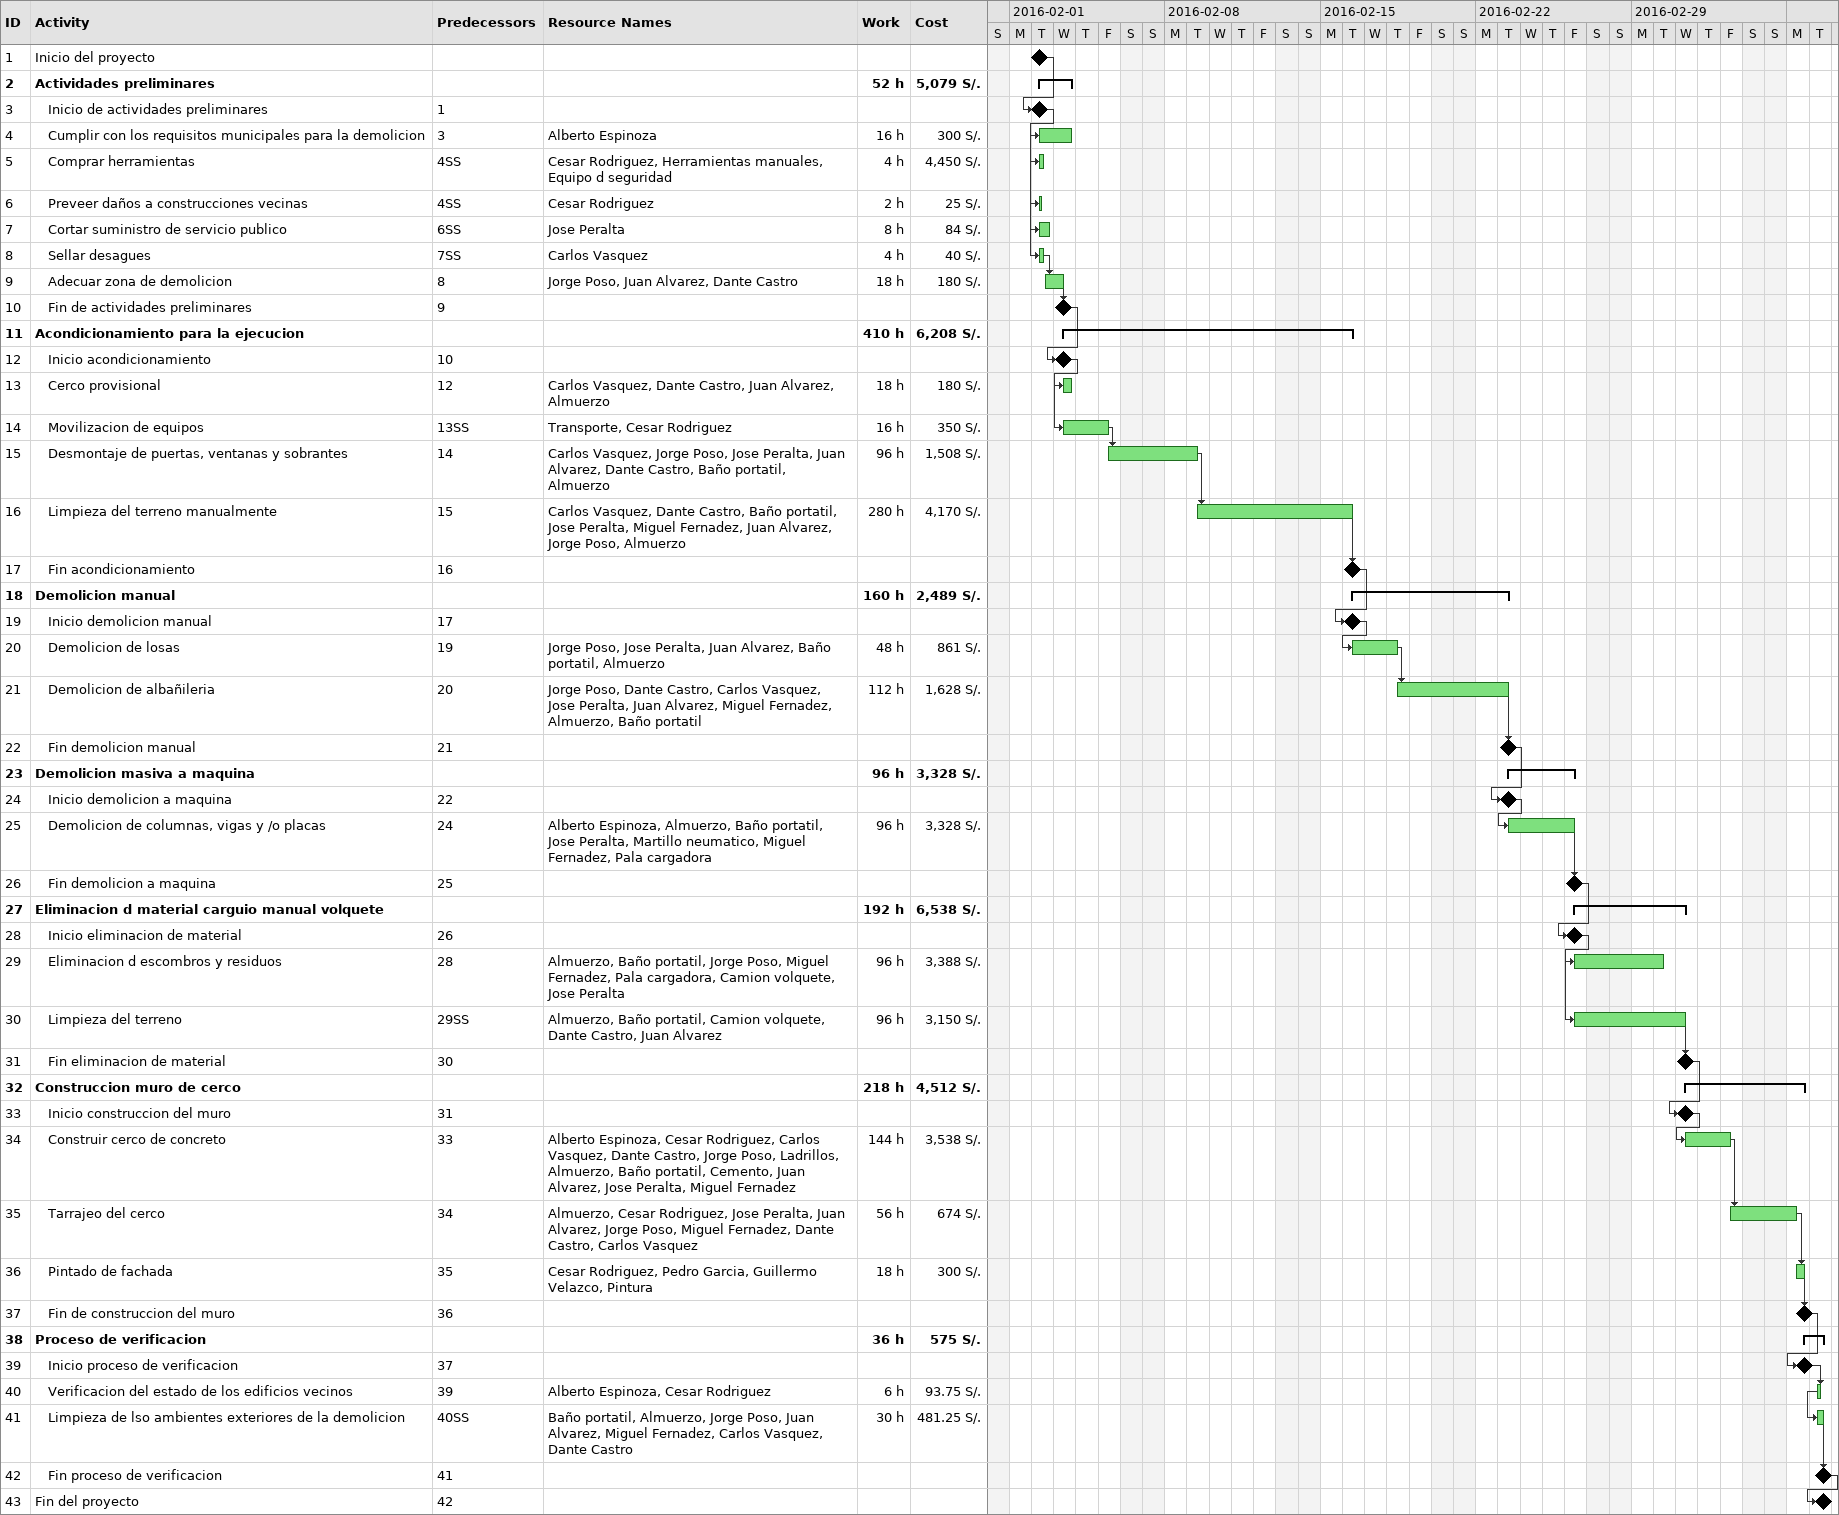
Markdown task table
| ID | Level | Task | Start | Finish | Predecessors | Resources | Work (h) | Cost (S/.) |
|---|---|---|---|---|---|---|---|---|
| 1 | 1 | Inicio del proyecto (milestone) | 2016-02-02 | 2016-02-02 |  |  |  |  |
| 2 | 1 | **Actividades preliminares** | 2016-02-02 | 2016-02-03 |  |  | 52 | 5079 |
| 3 | 2 | Inicio de actividades preliminares (milestone) | 2016-02-02 | 2016-02-02 | 1 |  |  |  |
| 4 | 2 | Cumplir con los requisitos municipales para la demolicion | 2016-02-02 | 2016-02-03 | 3 | Alberto Espinoza | 16 | 300 |
| 5 | 2 | Comprar herramientas | 2016-02-02 | 2016-02-02 | 4SS | Cesar Rodriguez, Herramientas manuales, Equipo d seguridad | 4 | 4450 |
| 6 | 2 | Preveer daños a construcciones vecinas | 2016-02-02 | 2016-02-02 | 4SS | Cesar Rodriguez | 2 | 25 |
| 7 | 2 | Cortar suministro de servicio publico | 2016-02-02 | 2016-02-02 | 6SS | Jose Peralta | 8 | 84 |
| 8 | 2 | Sellar desagues | 2016-02-02 | 2016-02-02 | 7SS | Carlos Vasquez | 4 | 40 |
| 9 | 2 | Adecuar zona de demolicion | 2016-02-02 | 2016-02-03 | 8 | Jorge Poso, Juan Alvarez, Dante Castro | 18 | 180 |
| 10 | 2 | Fin de actividades preliminares (milestone) | 2016-02-03 | 2016-02-03 | 9 |  |  |  |
| 11 | 1 | **Acondicionamiento para la ejecucion** | 2016-02-03 | 2016-02-16 |  |  | 410 | 6208 |
| 12 | 2 | Inicio acondicionamiento (milestone) | 2016-02-03 | 2016-02-03 | 10 |  |  |  |
| 13 | 2 | Cerco provisional | 2016-02-03 | 2016-02-03 | 12 | Carlos Vasquez, Dante Castro, Juan Alvarez, Almuerzo | 18 | 180 |
| 14 | 2 | Movilizacion de equipos | 2016-02-03 | 2016-02-05 | 13SS | Transporte, Cesar Rodriguez | 16 | 350 |
| 15 | 2 | Desmontaje de puertas, ventanas y sobrantes | 2016-02-05 | 2016-02-09 | 14 | Carlos Vasquez, Jorge Poso, Jose Peralta, Juan Alvarez, Dante Castro, Baño portatil, Almuerzo | 96 | 1508 |
| 16 | 2 | Limpieza del terreno manualmente | 2016-02-09 | 2016-02-16 | 15 | Carlos Vasquez, Dante Castro, Baño portatil, Jose Peralta, Miguel Fernadez, Juan Alvarez, Jorge Poso, Almuerzo | 280 | 4170 |
| 17 | 2 | Fin acondicionamiento (milestone) | 2016-02-16 | 2016-02-16 | 16 |  |  |  |
| 18 | 1 | **Demolicion manual** | 2016-02-16 | 2016-02-23 |  |  | 160 | 2489 |
| 19 | 2 | Inicio demolicion manual (milestone) | 2016-02-16 | 2016-02-16 | 17 |  |  |  |
| 20 | 2 | Demolicion de losas | 2016-02-16 | 2016-02-18 | 19 | Jorge Poso, Jose Peralta, Juan Alvarez, Baño portatil, Almuerzo | 48 | 861 |
| 21 | 2 | Demolicion de albañileria | 2016-02-18 | 2016-02-23 | 20 | Jorge Poso, Dante Castro, Carlos Vasquez, Jose Peralta, Juan Alvarez, Miguel Fernadez, Almuerzo, Baño portatil | 112 | 1628 |
| 22 | 2 | Fin demolicion manual (milestone) | 2016-02-23 | 2016-02-23 | 21 |  |  |  |
| 23 | 1 | **Demolicion masiva a maquina** | 2016-02-23 | 2016-02-26 |  |  | 96 | 3328 |
| 24 | 2 | Inicio demolicion a maquina (milestone) | 2016-02-23 | 2016-02-23 | 22 |  |  |  |
| 25 | 2 | Demolicion de columnas, vigas y /o placas | 2016-02-23 | 2016-02-26 | 24 | Alberto Espinoza, Almuerzo, Baño portatil, Jose Peralta, Martillo neumatico, Miguel Fernadez, Pala cargadora | 96 | 3328 |
| 26 | 2 | Fin demolicion a maquina (milestone) | 2016-02-26 | 2016-02-26 | 25 |  |  |  |
| 27 | 1 | **Eliminacion d material carguio manual volquete** | 2016-02-26 | 2016-03-02 |  |  | 192 | 6538 |
| 28 | 2 | Inicio eliminacion de material (milestone) | 2016-02-26 | 2016-02-26 | 26 |  |  |  |
| 29 | 2 | Eliminacion d escombros y residuos | 2016-02-26 | 2016-03-01 | 28 | Almuerzo, Baño portatil, Jorge Poso, Miguel Fernadez, Pala cargadora, Camion volquete, Jose Peralta | 96 | 3388 |
| 30 | 2 | Limpieza del terreno | 2016-02-26 | 2016-03-02 | 29SS | Almuerzo, Baño portatil, Camion volquete, Dante Castro, Juan Alvarez | 96 | 3150 |
| 31 | 2 | Fin eliminacion de material (milestone) | 2016-03-02 | 2016-03-02 | 30 |  |  |  |
| 32 | 1 | **Construccion muro de cerco** | 2016-03-02 | 2016-03-07 |  |  | 218 | 4512 |
| 33 | 2 | Inicio construccion del muro (milestone) | 2016-03-02 | 2016-03-02 | 31 |  |  |  |
| 34 | 2 | Construir cerco de concreto | 2016-03-02 | 2016-03-04 | 33 | Alberto Espinoza, Cesar Rodriguez, Carlos Vasquez, Dante Castro, Jorge Poso, Ladrillos, Almuerzo, Baño portatil, Cemento, Juan Alvarez, Jose Peralta, Miguel Fernadez | 144 | 3538 |
| 35 | 2 | Tarrajeo del cerco | 2016-03-04 | 2016-03-07 | 34 | Almuerzo, Cesar Rodriguez, Jose Peralta, Juan Alvarez, Jorge Poso, Miguel Fernadez, Dante Castro, Carlos Vasquez | 56 | 674 |
| 36 | 2 | Pintado de fachada | 2016-03-07 | 2016-03-07 | 35 | Cesar Rodriguez, Pedro Garcia, Guillermo Velazco, Pintura | 18 | 300 |
| 37 | 2 | Fin de construccion del muro (milestone) | 2016-03-07 | 2016-03-07 | 36 |  |  |  |
| 38 | 1 | **Proceso de verificacion** | 2016-03-07 | 2016-03-08 |  |  | 36 | 575 |
| 39 | 2 | Inicio proceso de verificacion (milestone) | 2016-03-07 | 2016-03-07 | 37 |  |  |  |
| 40 | 2 | Verificacion del estado de los edificios vecinos | 2016-03-08 | 2016-03-08 | 39 | Alberto Espinoza, Cesar Rodriguez | 6 | 93.75 |
| 41 | 2 | Limpieza de lso ambientes exteriores de la demolicion | 2016-03-08 | 2016-03-08 | 40SS | Baño portatil, Almuerzo, Jorge Poso, Juan Alvarez, Miguel Fernadez, Carlos Vasquez, Dante Castro | 30 | 481.25 |
| 42 | 2 | Fin proceso de verificacion (milestone) | 2016-03-08 | 2016-03-08 | 41 |  |  |  |
| 43 | 1 | Fin del proyecto (milestone) | 2016-03-08 | 2016-03-08 | 42 |  |  |  |
